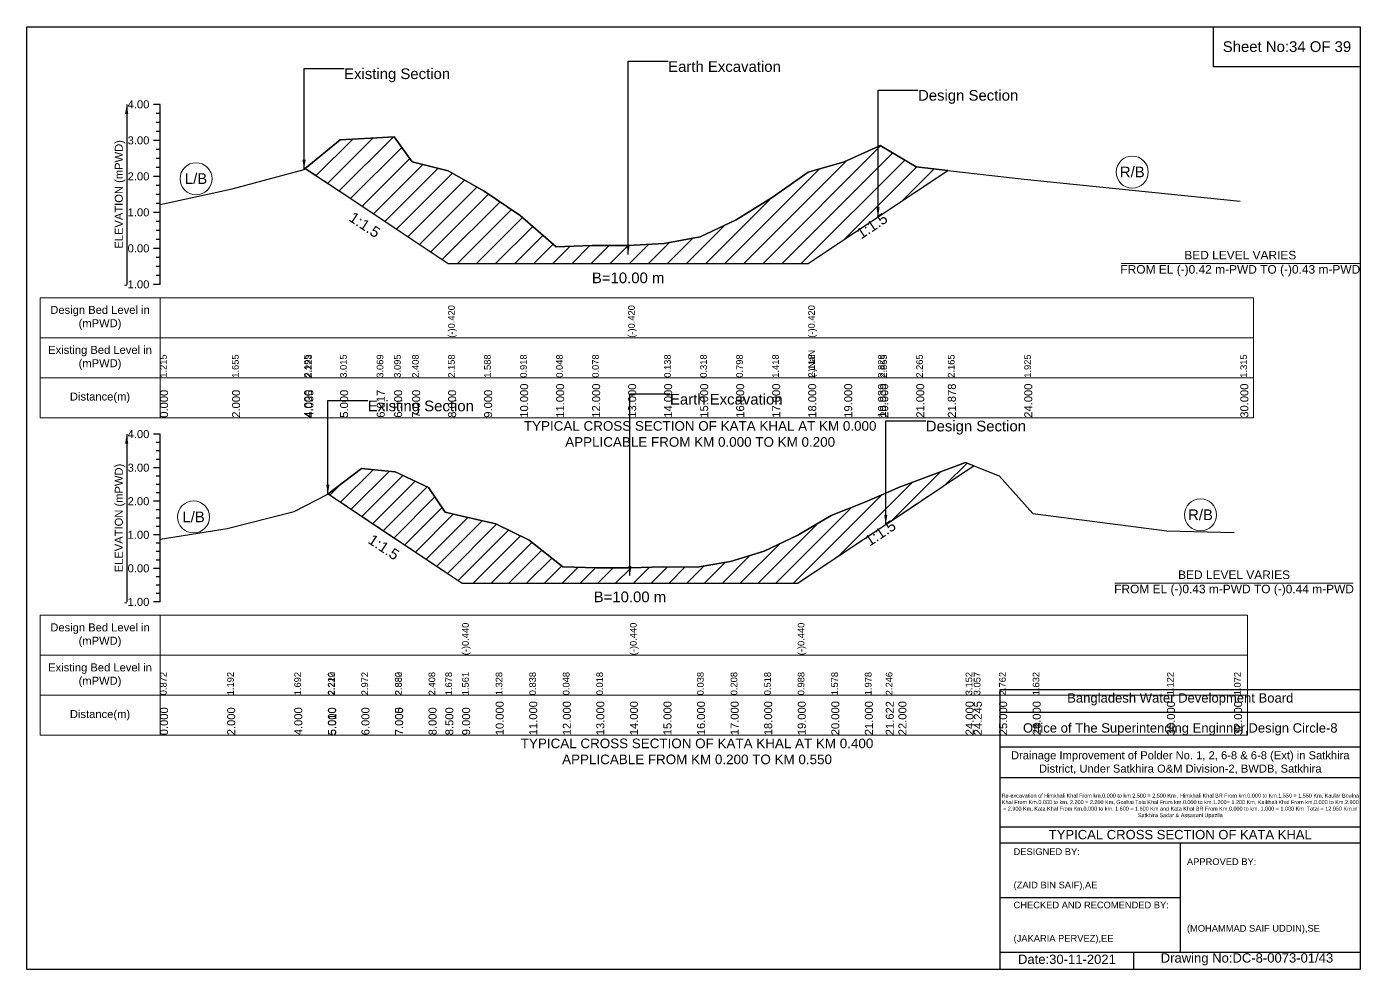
# Model space of a CAD drawing. Header units: inches. Extents: x 93000 to 486000, y -4242 to 0.
# Drawn here: x 430000 to 436000, y -4242 to 0 of the extents above; entities that cross this region are included whole.
import ezdxf

# ---------------------------------------------------------------- set-up
doc = ezdxf.new("R2010")
doc.units = ezdxf.units.IN
doc.header["$LTSCALE"] = 7
doc.header["$MEASUREMENT"] = 0
doc.linetypes.add('DASHED', pattern=[0.75, 0.5, -0.25])
for name, color, linetype, lineweight in [('Cross section Data Border', 7, 'Continuous', 9), ('Cross Section Labels', 7, 'Continuous', 9), ('Design_Bed_Level for Xsection', 7, 'DASHED', 25), ('Existing_Bed_Level for Xsection', 7, 'Continuous', 25), ('Long Section Labels', 7, 'Continuous', 9)]:
    doc.layers.add(name, color=color, linetype=linetype, lineweight=lineweight)
doc.styles.get("Standard").update_dxf_attribs({"font": 'arial.ttf'})
doc.dimstyles.get("Standard").update_dxf_attribs({"dimtxt": 0.18, "dimasz": 0.18, "dimexe": 0.18, "dimexo": 0.0625, "dimgap": 0.09, "dimtad": 0, "dimtih": 1, "dimtoh": 1, "dimdec": 4, "dimzin": 0, "dimdsep": 46, "dimtxsty": 'Standard', "dimcen": 0.09, "dimadec": 0, "dimazin": 0, "dimtfac": 1, "dimtdec": 4, "dimtofl": 0, "dimtmove": 0, "dimatfit": 3, "dimfxl": 1, "dimtolj": 1, "dimtzin": 0, "dimarcsym": 0})

msp = doc.modelspace()

# ---------------------------------------------------------------- hatches: boundary and pattern name
at = {"layer": 'Existing_Bed_Level for Xsection'}
h = msp.add_hatch(dxfattribs=at)
h.set_pattern_fill('ANSI31', color=256, scale=486, style=0)
h.paths.add_polyline_path([(431253.6, -637.6), (431410, -741.8), (431574.8, -851.7), (431653, -903.8), (431734, -957.8), (431896, -1065.8), (432058, -1065.8), (432220, -1065.8), (432382, -1065.8), (432544, -1065.8), (432706, -1065.8), (432868, -1065.8), (433030, -1065.8), (433192, -1065.8), (433354, -1065.8), (433516, -1065.8), (433678, -957.8), (433830.1, -856.4), (433840, -849.8), (434002, -741.8), (434144.3, -647), (434002, -630.8), (433840, -535.3), (433830.1, -539.7), (433678, -607.7), (433516, -654.7), (433354, -768.1), (433192, -868.5), (433030, -946.3), (432868, -975.4), (432706, -985.1), (432544, -985.1), (432382, -990), (432220, -849.1), (432058, -740.5), (431896, -648.2), (431734, -607.7), (431653, -496.4), (431574.8, -500.6), (431410, -509.3)])
h = msp.add_hatch(dxfattribs=at)
h.set_pattern_fill('ANSI31', color=256, scale=453, style=0)
h.paths.add_polyline_path([(431356.6, -2102.5), (431506, -2202.2), (431657, -2302.8), (431657.8, -2303.3), (431808, -2403.5), (431883.5, -2453.8), (431959, -2504.2), (432110, -2504.2), (432261, -2504.2), (432412, -2504.2), (432563, -2504.2), (432714, -2504.2), (432865, -2504.2), (433016, -2504.2), (433167, -2504.2), (433318, -2504.2), (433469, -2504.2), (433620, -2403.5), (433771, -2302.8), (433865, -2240.2), (433922, -2202.2), (434224, -2000.8), (434261, -1976.2), (434224, -1961.8), (433922, -2074.1), (433865, -2098.6), (433771, -2139), (433620, -2199.4), (433469, -2288.5), (433318, -2359.5), (433167, -2406.3), (433016, -2432), (432865, -2430.5), (432714, -2435), (432563, -2435), (432412, -2430.5), (432261, -2311.2), (432110, -2237.2), (431959, -2202), (431883.5, -2184.3), (431808, -2074.1), (431657.8, -2002.9), (431657, -2002.5), (431506, -1988.9)])

# ---------------------------------------------------------------- linework, layer by layer
for points in [[(430000, 0), (436000, 0), (436000, -4242), (430000, -4242)], [(435340, 0), (436000, 0), (436000, -180), (435340, -180)]]:
    msp.add_lwpolyline(points, close=True)
for points in [[(434380, -4242), (434380, -2982), (436000, -2982)], [(434380, -3084), (436000, -3084)], [(434380, -3240), (436000, -3240)], [(434380, -3378), (436000, -3378)], [(434380, -3600), (436000, -3600)], [(434380, -3672), (436000, -3672)], [(435190, -3672), (435190, -4164)], [(434380, -3918), (435190, -3918)], [(434380, -4164), (436000, -4164)], [(434980, -4164), (434980, -4242)]]:
    msp.add_lwpolyline(points)
at = {"layer": 'Cross section Data Border'}
for points in [[(430060, -1219.8), (435520, -1219.8), (435520, -1759.8), (430060, -1759.8)], [(430060, -2648.7), (435492, -2648.7), (435492, -3188.7), (430060, -3188.7)]]:
    msp.add_lwpolyline(points, close=True, dxfattribs=at)
for points in [[(430600, -1219.8), (430600, -1759.8)], [(430060, -1399.8), (435520, -1399.8)], [(430060, -1579.8), (435520, -1579.8)], [(430600, -2648.7), (430600, -3188.7)], [(430060, -2828.7), (435492, -2828.7)], [(430060, -3008.7), (435492, -3008.7)]]:
    msp.add_lwpolyline(points, dxfattribs=at)
at = {"layer": 'Cross Section Labels'}
for points in [[(434924.2, -1065.8), (435995.8, -1065.8)], [(434896.2, -2504.2), (435967.8, -2504.2)]]:
    msp.add_lwpolyline(points, dxfattribs=at)
for centre in [(434974, -654.3), (430762, -684.3), (430751, -2206.4), (435281, -2196.6)]:
    msp.add_circle(centre, 72, dxfattribs=at)
at = {"layer": 'Design_Bed_Level for Xsection'}
for points in [[(431253.6, -637.6), (431574.8, -851.7), (431896, -1065.8), (432706, -1065.8), (433516, -1065.8), (433830.1, -856.4), (434144.3, -647)], [(431356.6, -2102.5), (431657.8, -2303.3), (431959, -2504.2), (432714, -2504.2), (433469, -2504.2), (433865, -2240.2), (434261, -1976.2)]]:
    msp.add_lwpolyline(points, dxfattribs=at)
at = {"layer": 'Existing_Bed_Level for Xsection'}
for points in [[(430600, -349.8), (430570, -349.8)], [(430600, -1159.8), (430600, -997.8), (430600, -835.8), (430600, -673.8), (430600, -511.8), (430600, -349.8)], [(430600, -390.3), (430582, -390.3)], [(430600, -430.8), (430582, -430.8)], [(430600, -471.3), (430582, -471.3)], [(430600, -511.8), (430570, -511.8)], [(430600, -800.9), (430924, -729.7), (431248, -642.2), (431253.6, -637.6), (431410, -509.3), (431574.8, -500.6), (431653, -496.4), (431734, -607.7), (431896, -648.2), (431896, -648.2), (432058, -740.5), (432220, -849.1), (432382, -990), (432544, -985.1), (432706, -985.1), (432706, -985.1), (432868, -975.4), (433030, -946.3), (433192, -868.5), (433354, -768.1), (433516, -654.7), (433516, -654.7), (433678, -607.7), (433830.1, -539.7), (433840, -535.3), (434002, -630.8), (434144.3, -647), (434488, -685.9), (435460, -784.7)], [(430600, -552.3), (430582, -552.3)], [(430600, -592.8), (430582, -592.8)], [(430600, -633.3), (430582, -633.3)], [(430600, -673.8), (430570, -673.8)], [(430600, -714.3), (430582, -714.3)], [(430600, -754.8), (430582, -754.8)], [(430600, -835.8), (430570, -835.8)], [(430600, -795.3), (430582, -795.3)], [(430600, -876.3), (430582, -876.3)], [(430600, -916.8), (430582, -916.8)], [(430600, -957.3), (430582, -957.3)], [(430600, -997.8), (430570, -997.8)], [(430600, -1038.3), (430582, -1038.3)], [(430600, -1078.8), (430582, -1078.8)], [(430600, -1119.3), (430582, -1119.3)], [(430600, -1159.8), (430570, -1159.8)], [(430600, -1833.7), (430570, -1833.7)], [(430600, -2588.7), (430600, -2437.7), (430600, -2286.7), (430600, -2135.7), (430600, -1984.7), (430600, -1833.7)], [(430600, -1871.5), (430582, -1871.5)], [(430600, -1909.2), (430582, -1909.2)], [(430600, -1947), (430582, -1947)], [(430600, -2306), (430902, -2257.7), (431204, -2182.2), (431355, -2103.7), (431356.6, -2102.5), (431506, -1988.9), (431657, -2002.5), (431657.8, -2002.9), (431808, -2074.1), (431883.5, -2184.3), (431959, -2202), (431959, -2202), (432110, -2237.2), (432261, -2311.2), (432412, -2430.5), (432563, -2435), (432714, -2435), (432714, -2435), (432865, -2430.5), (433016, -2432), (433167, -2406.3), (433318, -2359.5), (433469, -2288.5), (433469, -2288.5), (433620, -2199.4), (433771, -2139), (433865, -2098.6), (433922, -2074.1), (434224, -1961.8), (434261, -1976.2), (434375, -2020.7), (434526, -2191.3), (435130, -2268.3), (435432, -2275.8)], [(430600, -1984.7), (430570, -1984.7)], [(430600, -2022.5), (430582, -2022.5)], [(430600, -2060.2), (430582, -2060.2)], [(430600, -2098), (430582, -2098)], [(430600, -2135.7), (430570, -2135.7)], [(430600, -2173.5), (430582, -2173.5)], [(430600, -2211.2), (430582, -2211.2)], [(430600, -2249), (430582, -2249)], [(430600, -2286.7), (430570, -2286.7)], [(430600, -2324.5), (430582, -2324.5)], [(430600, -2362.2), (430582, -2362.2)], [(430600, -2400), (430582, -2400)], [(430600, -2437.7), (430570, -2437.7)], [(430600, -2475.5), (430582, -2475.5)], [(430600, -2513.2), (430582, -2513.2)], [(430600, -2551), (430582, -2551)], [(430600, -2588.7), (430570, -2588.7)]]:
    msp.add_lwpolyline(points, dxfattribs=at)
for points in [[(431253.6, -637.6), (431410, -741.8), (431574.8, -851.7), (431653, -903.8), (431734, -957.8), (431896, -1065.8), (431896, -1065.8), (432058, -1065.8), (432220, -1065.8), (432382, -1065.8), (432544, -1065.8), (432706, -1065.8), (432706, -1065.8), (432868, -1065.8), (433030, -1065.8), (433192, -1065.8), (433354, -1065.8), (433516, -1065.8), (433516, -1065.8), (433678, -957.8), (433830.1, -856.4), (433840, -849.8), (434002, -741.8), (434144.3, -647), (434144.3, -647), (434144.3, -647), (434002, -630.8), (433840, -535.3), (433830.1, -539.7), (433678, -607.7), (433516, -654.7), (433516, -654.7), (433354, -768.1), (433192, -868.5), (433030, -946.3), (432868, -975.4), (432706, -985.1), (432706, -985.1), (432544, -985.1), (432382, -990), (432220, -849.1), (432058, -740.5), (431896, -648.2), (431896, -648.2), (431734, -607.7), (431653, -496.4), (431574.8, -500.6), (431410, -509.3)], [(431356.6, -2102.5), (431506, -2202.2), (431657, -2302.8), (431657.8, -2303.3), (431808, -2403.5), (431883.5, -2453.8), (431959, -2504.2), (431959, -2504.2), (432110, -2504.2), (432261, -2504.2), (432412, -2504.2), (432563, -2504.2), (432714, -2504.2), (432714, -2504.2), (432865, -2504.2), (433016, -2504.2), (433167, -2504.2), (433318, -2504.2), (433469, -2504.2), (433469, -2504.2), (433620, -2403.5), (433771, -2302.8), (433865, -2240.2), (433922, -2202.2), (434224, -2000.8), (434261, -1976.2), (434224, -1961.8), (433922, -2074.1), (433865, -2098.6), (433771, -2139), (433620, -2199.4), (433469, -2288.5), (433469, -2288.5), (433318, -2359.5), (433167, -2406.3), (433016, -2432), (432865, -2430.5), (432714, -2435), (432714, -2435), (432563, -2435), (432412, -2430.5), (432261, -2311.2), (432110, -2237.2), (431959, -2202), (431959, -2202), (431883.5, -2184.3), (431808, -2074.1), (431657.8, -2002.9), (431657, -2002.5), (431506, -1988.9)]]:
    msp.add_lwpolyline(points, close=True, dxfattribs=at)

# ---------------------------------------------------------------- texts
at = {"attachment_point": 5}
for s, insert, char_height in [('Sheet No:34 OF 39', (435670, -90), 48), ('Bangladesh Water Development Board', (435190, -3027), 42), ('Office of The Superintending Enginner,Design Circle-8', (435190, -3162), 42)]:
    msp.add_mtext(s, dxfattribs=dict(at, insert=insert, char_height=char_height))
for s, insert, char_height, width, attachment_point in [('Drainage Improvement of Polder No. 1, 2, 6-8 & 6-8 (Ext) in Satkhira District, Under Satkhira O&M Division-2, BWDB, Satkhira', (435190, -3312), 36, 1680, 5), ('Re-excavation of Himkhali Khal From km.0.000 to km.2.500 = 2.500 Km , Himkhali Khal BR From km.0.000 to Km.1.550 = 1.550 Km, Kaular Boulna Khal From Km.0.000 to km. 2.200 = 2.200 Km, Goshai Tola Khal From km.0.000 to km.1.200= 1.200 Km, Kaikhali Khal From km.0.000 to Km.2.900 = 2.900 Km, Kata Khal From Km.0.000 to km. 1.600 = 1.600 Km and Kata Khal BR From Km.0.000 to km. 1.000 = 1.000 Km  Total = 12.950 Km.in Satkhira Sadar & Assasuni Upazila', (435190, -3507), 17.611, 1620, 5), ('TYPICAL CROSS SECTION OF KATA KHAL', (435190, -3636), 42, 1680, 5), ('DESIGNED BY:^J^J^J(ZAID BIN SAIF),AE', (434440, -3792), 30, 840, 4), ('APPROVED BY:^J^J^J^J^J^J(MOHAMMAD SAIF UDDIN),SE', (435220, -3912), 30, 840, 4), ('CHECKED AND RECOMENDED BY:^J^J^J(JAKARIA PERVEZ),EE', (434440, -4032), 30, 840, 4), ('Date:30-11-2021', (434680, -4197), 42, 840, 5), ('Drawing No:DC-8-0073-01/43', (435490, -4197), 42, 1320, 5)]:
    msp.add_mtext(s, dxfattribs=dict(insert=insert, char_height=char_height, width=width, attachment_point=attachment_point))
at = {"layer": 'Cross section Data Border', "char_height": 36, "width": 480, "attachment_point": 5}
for s, insert in [('Design Bed Level in (mPWD)', (430330, -1309.8)), ('Existing Bed Level in (mPWD)', (430330, -1489.8)), ('Distance(m)', (430330, -1669.8)), ('Design Bed Level in (mPWD)', (430330, -2738.7)), ('Existing Bed Level in (mPWD)', (430330, -2918.7)), ('Distance(m)', (430330, -3098.7))]:
    msp.add_mtext(s, dxfattribs=dict(at, insert=insert))
at = {"layer": 'Cross Section Labels'}
for s, insert, char_height, attachment_point in [('Earth Excavation', (432886, -155.4), 48, 1), ('Existing Section', (431428, -187.8), 48, 1), ('Design Section', (434010.1, -285), 48, 1), ('L/B', (430762, -684.3), 48, 5), ('R/B', (434974, -654.3), 48, 5), ('BED LEVEL VARIES ^JFROM EL (-)0.42 m-PWD TO (-)0.43 m-PWD', (435460, -1065.8), 38.4, 5), ('B=10.00 m', (432706, -1106.3), 48, 2), ('Earth Excavation', (432894, -1652.5), 48, 1), ('Existing Section', (431535, -1682.7), 48, 1), ('TYPICAL CROSS SECTION OF KATA KHAL AT KM 0.000^JAPPLICABLE FROM KM 0.000 TO KM 0.200', (433030, -1833), 43.2, 5), ('Design Section', (434045, -1773.3), 48, 1), ('L/B', (430751, -2206.4), 48, 5), ('R/B', (435281, -2196.6), 48, 5), ('BED LEVEL VARIES ^JFROM EL (-)0.43 m-PWD TO (-)0.44 m-PWD', (435432, -2504.2), 38.4, 5), ('B=10.00 m', (432714, -2541.9), 48, 2), ('TYPICAL CROSS SECTION OF KATA KHAL AT KM 0.400^JAPPLICABLE FROM KM 0.200 TO KM 0.550', (433016, -3261.5), 43.2, 5)]:
    msp.add_mtext(s, dxfattribs=dict(at, insert=insert, char_height=char_height, attachment_point=attachment_point))
at = {"layer": 'Cross Section Labels', "char_height": 48, "attachment_point": 2}
for insert, rotation in [((433789.6, -876.6), 33.69007), ((431534.3, -871.9), 326.30993), ((433827.2, -2259), 33.69007), ((431620, -2322.2), 326.30993)]:
    msp.add_mtext('1:1.5', dxfattribs=dict(at, insert=insert, rotation=rotation))
at = {"layer": 'Existing_Bed_Level for Xsection', "char_height": 36, "attachment_point": 6}
for s, insert in [('4.00', (430552, -349.8)), ('3.00', (430552, -511.8)), ('2.00', (430552, -673.8)), ('1.00', (430552, -835.8)), ('0.00', (430552, -997.8)), ('-1.00', (430552, -1159.8)), ('4.00', (430552, -1833.7)), ('3.00', (430552, -1984.7)), ('2.00', (430552, -2135.7)), ('1.00', (430552, -2286.7)), ('0.00', (430552, -2437.7)), ('-1.00', (430552, -2588.7))]:
    msp.add_mtext(s, dxfattribs=dict(at, insert=insert))
at = {"layer": 'Existing_Bed_Level for Xsection', "char_height": 36, "attachment_point": 5, "rotation": 90}
for insert in [(430420, -754.8), (430420, -2211.2)]:
    msp.add_mtext('ELEVATION (mPWD)', dxfattribs=dict(at, insert=insert))
at = {"layer": 'Long Section Labels', "attachment_point": 1, "rotation": 90}
for s, insert, char_height in [('(-)0.420', (431896, -1399.8), 30), ('(-)0.420', (432706, -1399.8), 30), ('(-)0.420', (433516, -1399.8), 30), ('1.215', (430600, -1579.8), 30), ('1.655', (430924, -1579.8), 30), ('2.195', (431248, -1579.8), 30), ('2.223', (431253.6, -1579.8), 30), ('3.015', (431410, -1579.8), 30), ('3.069', (431574.8, -1579.8), 30), ('3.095', (431653, -1579.8), 30), ('2.408', (431734, -1579.8), 30), ('2.408', (431734, -1579.8), 30), ('2.158', (431896, -1579.8), 30), ('2.158', (431896, -1579.8), 30), ('2.158', (431896, -1579.8), 30), ('1.588', (432058, -1579.8), 30), ('0.918', (432220, -1579.8), 30), ('0.048', (432382, -1579.8), 30), ('0.078', (432544, -1579.8), 30), ('0.078', (432544, -1579.8), 30), ('0.078', (432544, -1579.8), 30), ('0.078', (432544, -1579.8), 30), ('0.138', (432868, -1579.8), 30), ('0.318', (433030, -1579.8), 30), ('0.798', (433192, -1579.8), 30), ('1.418', (433354, -1579.8), 30), ('(-)NaN', (433516, -1579.8), 30), ('2.118', (433516, -1579.8), 30), ('2.118', (433516, -1579.8), 30), ('2.828', (433830.1, -1579.8), 30), ('2.855', (433840, -1579.8), 30), ('2.265', (434002, -1579.8), 30), ('2.165', (434144.3, -1579.8), 30), ('1.925', (434488, -1579.8), 30), ('1.315', (435460, -1579.8), 30), ('10.000', (432220, -1759.8), 36), ('11.000', (432382, -1759.8), 36), ('12.000', (432544, -1759.8), 36), ('13.000', (432706, -1759.8), 36), ('13.000', (432706, -1759.8), 36), ('13.000', (432706, -1759.8), 36), ('14.000', (432868, -1759.8), 36), ('15.000', (433030, -1759.8), 36), ('16.000', (433192, -1759.8), 36), ('17.000', (433354, -1759.8), 36), ('18.000', (433516, -1759.8), 36), ('18.000', (433516, -1759.8), 36), ('18.000', (433516, -1759.8), 36), ('19.000', (433678, -1759.8), 36), ('19.939', (433830.1, -1759.8), 36), ('20.000', (433840, -1759.8), 36), ('21.000', (434002, -1759.8), 36), ('21.878', (434144.3, -1759.8), 36), ('24.000', (434488, -1759.8), 36), ('30.000', (435460, -1759.8), 36), ('0.000', (430600, -1759.8), 36), ('2.000', (430924, -1759.8), 36), ('4.000', (431248, -1759.8), 36), ('4.035', (431253.6, -1759.8), 36), ('5.000', (431410, -1759.8), 36), ('6.017', (431574.8, -1759.8), 36), ('6.500', (431653, -1759.8), 36), ('7.000', (431734, -1759.8), 36), ('8.000', (431896, -1759.8), 36), ('8.000', (431896, -1759.8), 36), ('8.000', (431896, -1759.8), 36), ('9.000', (432058, -1759.8), 36), ('(-)0.440', (431959, -2828.7), 30), ('(-)0.440', (432714, -2828.7), 30), ('(-)0.440', (433469, -2828.7), 30), ('0.872', (430600, -3008.7), 30), ('1.192', (430902, -3008.7), 30), ('1.692', (431204, -3008.7), 30), ('2.212', (431355, -3008.7), 30), ('2.220', (431356.6, -3008.7), 30), ('2.972', (431506, -3008.7), 30), ('2.882', (431657, -3008.7), 30), ('2.880', (431657.8, -3008.7), 30), ('2.408', (431808, -3008.7), 30), ('2.408', (431808, -3008.7), 30), ('1.678', (431883.5, -3008.7), 30), ('1.561', (431959, -3008.7), 30), ('1.561', (431959, -3008.7), 30), ('1.561', (431959, -3008.7), 30), ('1.328', (432110, -3008.7), 30), ('0.838', (432261, -3008.7), 30), ('0.048', (432412, -3008.7), 30), ('0.048', (432412, -3008.7), 30), ('0.018', (432563, -3008.7), 30), ('0.018', (432563, -3008.7), 30), ('0.018', (432563, -3008.7), 30), ('0.018', (432563, -3008.7), 30), ('0.038', (433016, -3008.7), 30), ('0.208', (433167, -3008.7), 30), ('0.518', (433318, -3008.7), 30), ('0.988', (433469, -3008.7), 30), ('0.988', (433469, -3008.7), 30), ('0.988', (433469, -3008.7), 30), ('1.578', (433620, -3008.7), 30), ('1.978', (433771, -3008.7), 30), ('2.246', (433865, -3008.7), 30), ('3.152', (434224, -3008.7), 30), ('3.057', (434261, -3008.7), 30), ('2.762', (434375, -3008.7), 30), ('1.632', (434526, -3008.7), 30), ('1.122', (435130, -3008.7), 30), ('1.072', (435432, -3008.7), 30), ('10.000', (432110, -3188.7), 36), ('11.000', (432261, -3188.7), 36), ('12.000', (432412, -3188.7), 36), ('13.000', (432563, -3188.7), 36), ('14.000', (432714, -3188.7), 36), ('14.000', (432714, -3188.7), 36), ('14.000', (432714, -3188.7), 36), ('15.000', (432865, -3188.7), 36), ('16.000', (433016, -3188.7), 36), ('17.000', (433167, -3188.7), 36), ('18.000', (433318, -3188.7), 36), ('19.000', (433469, -3188.7), 36), ('19.000', (433469, -3188.7), 36), ('19.000', (433469, -3188.7), 36), ('20.000', (433620, -3188.7), 36), ('21.000', (433771, -3188.7), 36), ('21.622', (433865, -3188.7), 36), ('22.000', (433922, -3188.7), 36), ('24.000', (434224, -3188.7), 36), ('24.245', (434261, -3188.7), 36), ('25.000', (434375, -3188.7), 36), ('26.000', (434526, -3188.7), 36), ('30.000', (435130, -3188.7), 36), ('32.000', (435432, -3188.7), 36), ('0.000', (430600, -3188.7), 36), ('2.000', (430902, -3188.7), 36), ('4.000', (431204, -3188.7), 36), ('5.000', (431355, -3188.7), 36), ('5.010', (431356.6, -3188.7), 36), ('6.000', (431506, -3188.7), 36), ('7.000', (431657, -3188.7), 36), ('7.005', (431657.8, -3188.7), 36), ('8.000', (431808, -3188.7), 36), ('8.500', (431883.5, -3188.7), 36), ('9.000', (431959, -3188.7), 36), ('9.000', (431959, -3188.7), 36), ('9.000', (431959, -3188.7), 36)]:
    msp.add_mtext(s, dxfattribs=dict(at, insert=insert, char_height=char_height))

# ---------------------------------------------------------------- leaders
at = {"layer": 'Cross Section Labels', "annotation_type": 0, "has_hookline": 1, "hookline_direction": 0}
for points, text_width in [([(432706, -1025.5), (432706, -155.4), (432885.9, -155.4)], 497), ([(431248, -642.2), (431248, -187.8), (431427.9, -187.8)], 467.2), ([(433830.1, -856.4), (433830.1, -285), (434010, -285)], 441.2), ([(432714, -2469.6), (432714, -1652.5), (432893.9, -1652.5)], 497), ([(431355, -2103.7), (431355, -1682.7), (431534.9, -1682.7)], 467.2), ([(433865, -2240.2), (433865, -1773.3), (434044.9, -1773.3)], 441.2)]:
    msp.add_leader(points, dimstyle='Standard', override={"dimasz": 43.2}, dxfattribs=dict(at, text_width=text_width))
at = {"layer": 'Existing_Bed_Level for Xsection'}
for points in [[(430450, -349.8), (430450, -1159.8)], [(430450, -1833.7), (430450, -2588.7)]]:
    msp.add_leader(points, dimstyle='Standard', override={"dimasz": 43.2}, dxfattribs=at)

doc.saveas('drawing.dxf')
